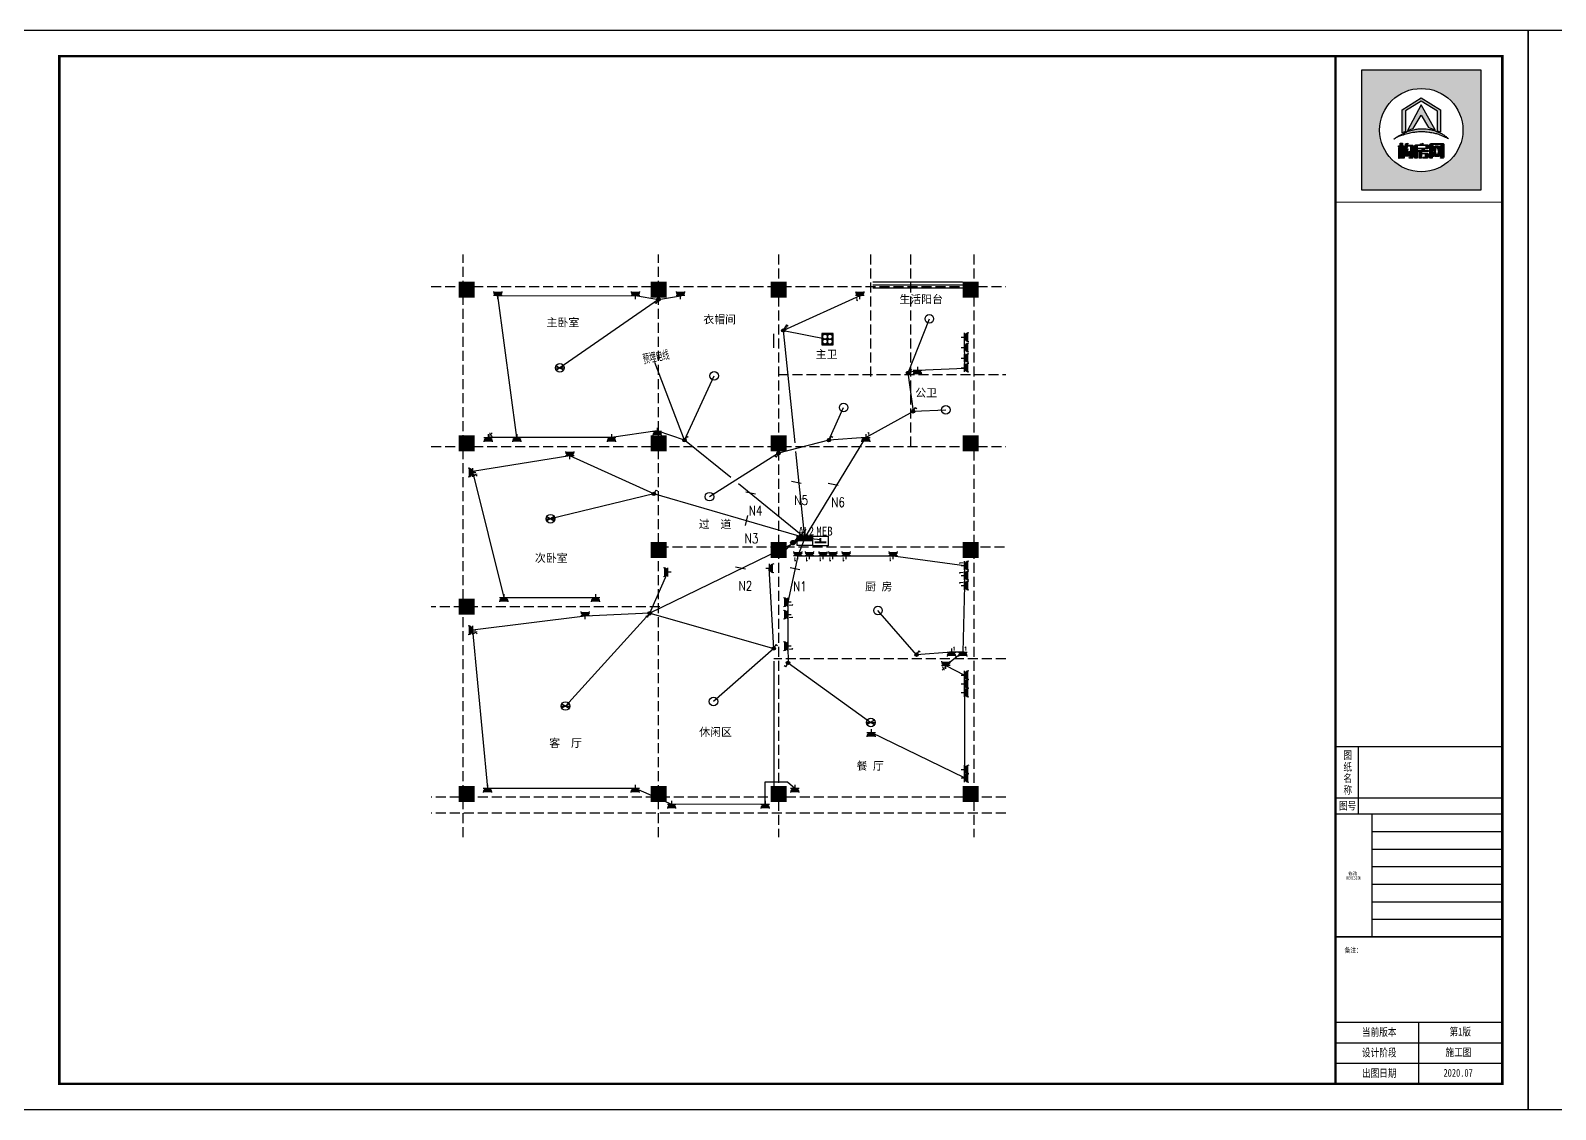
# Model space of a CAD drawing. Header units: millimetres. Extents: x -807114 to 42513, y -468455 to -61603.
# Drawn here: x -221995 to -183873, y -228981 to -202027 of the extents above; entities that cross this region are included whole.
import ezdxf
from ezdxf.enums import TextEntityAlignment as Align

# ---------------------------------------------------------------- set-up
doc = ezdxf.new("R2010")
doc.units = ezdxf.units.MM
doc.header["$LTSCALE"] = 1000
doc.linetypes.add('DASH', pattern=[0.35, 0.25, -0.1])
for name, color, linetype in [('8', 8, 'Continuous'), ('EQUIP-动力', 3, 'Continuous'), ('EQUIP-照明', 3, 'Continuous'), ('EQUIP-箱柜', 3, 'Continuous'), ('FF-FIXT', 31, 'Continuous'), ('KL截面', 30, 'Continuous'), ('LWIRE', 4, 'Continuous'), ('PUB_TEXT', 3, 'Continuous'), ('PUB_TITLE', 4, 'Continuous'), ('TEL_TEXT', 7, 'Continuous'), ('WIRE-照明', 230, 'Continuous'), ('建-轴', 1, 'Continuous')]:
    doc.layers.add(name, color=color, linetype=linetype)
doc.styles.add('_TCH_LABEL', font='COMPLEX', dxfattribs={"bigfont": 'GBCBIG'})
doc.styles.add('_TEL_DIM', font='SIMPLEX', dxfattribs={"width": 0.8, "height": 3.5, "bigfont": 'HZTXT'})
doc.styles.add('COMPLEX', font='COMPLEX')
doc.styles.add('D', font='simhei.ttf', dxfattribs={"width": 0.75, "height": 7})
doc.styles.add('ZDBOX', font='simsun.ttc', dxfattribs={"width": 0.7})
doc.styles.add('图框', font='simsun.ttc', dxfattribs={"width": 0.8})
doc.styles.add('宋体', font='simsun.ttc', dxfattribs={"width": 0.8})

# ---------------------------------------------------------------- blocks, each defined once
blk = doc.blocks.new('sadasfafa')
h = blk.add_hatch(color=252)
h.dxf.hatch_style = 1
h.paths.add_polyline_path([(1853311, -2488040), (1853311, -2490368), (1855639, -2490368), (1855639, -2488040)])
h.paths.add_polyline_path([(1855286, -2489204, 1), (1853664, -2489204, 1)], flags=16)
edge = h.paths.add_edge_path(flags=0)
edge.add_spline(control_points=[(1853945, -2489376), (1853935, -2489385), (1854022, -2489327), (1854064, -2489324), (1854178, -2489280), (1854273, -2489257), (1854375, -2489242), (1854470, -2489236), (1854555, -2489239), (1854630, -2489250), (1854700, -2489259), (1854781, -2489280), (1854854, -2489303), (1854917, -2489335), (1854967, -2489354), (1854993, -2489368), (1855014, -2489382), (1854982, -2489354), (1854965, -2489332), (1854910, -2489297), (1854854, -2489260), (1854784, -2489234), (1854713, -2489206), (1854640, -2489189), (1854569, -2489179), (1854497, -2489176), (1854414, -2489178), (1854321, -2489198), (1854229, -2489222), (1854147, -2489257), (1854080, -2489292), (1854021, -2489325), (1853977, -2489352), (1853953, -2489369), (1853945, -2489376)], knot_values=[0, 0, 0, 0, 114.670179, 423.637006, 763.89867, 1083.683754, 1343.405239, 1688.07646, 1952.326814, 2113.699055, 2375.693807, 2595.188681, 2872.839541, 3068.155951, 3238.592156, 3348.056762, 3361.095167, 3431.805845, 3527.265261, 3733.200323, 3952.805082, 4160.23278, 4398.128766, 4650.488133, 4837.16968, 5050.428326, 5308.684497, 5588.159898, 5913.430939, 6163.12325, 6398.139207, 6601.625078, 6772.549769, 6871.149972, 6871.149972, 6871.149972, 6871.149972], degree=3, periodic=1)
h.paths.add_polyline_path([(1854530, -2489580), (1854534, -2489580), (1854534, -2489603), (1854618, -2489603), (1854618, -2489621), (1854481, -2489621), (1854481, -2489650), (1854589, -2489650), (1854599, -2489656), (1854606, -2489666), (1854606, -2489733), (1854600, -2489742), (1854590, -2489750), (1854506, -2489750), (1854514, -2489740), (1854518, -2489731), (1854552, -2489731), (1854558, -2489728), (1854560, -2489721), (1854560, -2489675), (1854558, -2489670), (1854553, -2489667), (1854481, -2489667), (1854481, -2489750), (1854436, -2489750), (1854436, -2489626), (1854433, -2489621), (1854406, -2489621), (1854406, -2489603), (1854488, -2489603), (1854488, -2489590)], flags=0)
h.paths.add_polyline_path([(1854486, -2489468), (1854506, -2489461), (1854506, -2489485), (1854510, -2489489), (1854601, -2489489), (1854609, -2489494), (1854615, -2489502), (1854615, -2489556), (1854607, -2489564), (1854599, -2489569), (1854401, -2489569), (1854394, -2489573), (1854394, -2489750), (1854349, -2489750), (1854349, -2489504), (1854355, -2489495), (1854367, -2489489), (1854462, -2489489), (1854462, -2489474)], flags=0)
h.paths.add_polyline_path([(1854394, -2489554), (1854394, -2489512), (1854404, -2489506), (1854562, -2489506), (1854570, -2489513), (1854570, -2489554)], flags=0)
h.paths.add_polyline_path([(1854214, -2489569), (1854203, -2489632), (1854193, -2489683), (1854194, -2489689), (1854218, -2489689), (1854220, -2489683), (1854214, -2489633), (1854254, -2489614), (1854263, -2489686), (1854263, -2489700), (1854255, -2489709), (1854159, -2489709), (1854150, -2489702), (1854148, -2489692), (1854173, -2489569)], flags=0)
h.paths.add_polyline_path([(1854187, -2489466), (1854213, -2489458), (1854207, -2489496), (1854296, -2489496), (1854305, -2489498), (1854312, -2489505), (1854314, -2489513), (1854314, -2489733), (1854310, -2489741), (1854301, -2489750), (1854231, -2489750), (1854238, -2489741), (1854243, -2489730), (1854261, -2489730), (1854268, -2489727), (1854270, -2489720), (1854270, -2489531), (1854270, -2489526), (1854267, -2489521), (1854260, -2489516), (1854202, -2489516), (1854201, -2489534), (1854196, -2489558), (1854150, -2489558), (1854159, -2489535), (1854165, -2489504), (1854167, -2489471)], flags=0)
h.paths.add_polyline_path([(1854140, -2489544), (1854140, -2489750), (1854114, -2489750), (1854114, -2489544)], flags=0)
h.paths.add_polyline_path([(1854056, -2489544), (1854053, -2489750), (1854031, -2489750), (1854031, -2489544)], flags=0)
h.paths.add_polyline_path([(1854107, -2489459), (1854107, -2489508), (1854139, -2489508), (1854139, -2489527), (1854107, -2489527), (1854107, -2489750), (1854062, -2489750), (1854062, -2489527), (1854029, -2489527), (1854029, -2489508), (1854062, -2489508), (1854062, -2489459)], flags=0)
h.paths.add_polyline_path([(1854209, -2489211), (1854471, -2488714), (1854743, -2489200), (1854618, -2489155), (1854470, -2488913), (1854318, -2489172)], flags=0)
h.paths.add_polyline_path([(1854102, -2488808), (1854470, -2488575), (1854848, -2488810), (1854848, -2489247), (1854790, -2489223), (1854790, -2488832), (1854471, -2488643), (1854168, -2488829), (1854168, -2489231), (1854102, -2489257)], flags=0)
h.paths.add_polyline_path([(1854685, -2489750), (1854641, -2489750), (1854641, -2489488), (1854641, -2489484), (1854646, -2489475), (1854656, -2489467), (1854898, -2489467), (1854907, -2489471), (1854916, -2489478), (1854916, -2489731), (1854908, -2489743), (1854902, -2489750), (1854847, -2489750), (1854858, -2489732), (1854866, -2489731), (1854869, -2489724), (1854869, -2489718), (1854867, -2489718), (1854836, -2489718), (1854826, -2489684), (1854814, -2489718), (1854746, -2489718), (1854736, -2489684), (1854722, -2489718), (1854689, -2489718), (1854689, -2489709), (1854691, -2489709), (1854720, -2489621), (1854685, -2489512)], flags=0)
h.paths.add_polyline_path([(1854779, -2489518), (1854809, -2489621), (1854781, -2489709), (1854777, -2489709), (1854750, -2489621), (1854775, -2489518)], flags=0)
h = blk.add_hatch(color=7)
h.dxf.hatch_style = 1
h.paths.add_polyline_path([(1854102, -2489257), (1854168, -2489231), (1854168, -2488829), (1854471, -2488643), (1854790, -2488832), (1854790, -2489223), (1854848, -2489247), (1854848, -2488810), (1854470, -2488575), (1854102, -2488808)])
h = blk.add_hatch(color=7)
h.dxf.hatch_style = 1
h.paths.add_polyline_path([(1854318, -2489172), (1854470, -2488913), (1854618, -2489155), (1854743, -2489200), (1854471, -2488714), (1854209, -2489211)])
h = blk.add_hatch(color=7)
h.dxf.hatch_style = 1
edge = h.paths.add_edge_path()
edge.add_spline(control_points=[(1853945, -2489376), (1853953, -2489369), (1853977, -2489352), (1854021, -2489325), (1854080, -2489292), (1854147, -2489257), (1854229, -2489222), (1854321, -2489198), (1854414, -2489178), (1854497, -2489176), (1854569, -2489179), (1854640, -2489189), (1854713, -2489206), (1854784, -2489234), (1854854, -2489260), (1854910, -2489297), (1854965, -2489332), (1854982, -2489354), (1855014, -2489382), (1854993, -2489368), (1854967, -2489354), (1854917, -2489335), (1854854, -2489303), (1854781, -2489280), (1854700, -2489259), (1854630, -2489250), (1854555, -2489239), (1854470, -2489236), (1854375, -2489242), (1854273, -2489257), (1854178, -2489280), (1854064, -2489324), (1854022, -2489327), (1853935, -2489385), (1853945, -2489376)], knot_values=[0, 0, 0, 0, 98.600203, 269.524894, 473.010766, 708.026723, 957.719033, 1282.990074, 1562.465475, 1820.721647, 2033.980292, 2220.661839, 2473.021206, 2710.917192, 2918.34489, 3137.949649, 3343.884711, 3439.344127, 3510.054805, 3523.09321, 3632.557816, 3802.994021, 3998.310431, 4275.961291, 4495.456165, 4757.450917, 4918.823158, 5183.073513, 5527.744733, 5787.466218, 6107.251302, 6447.512966, 6756.479793, 6871.149972, 6871.149972, 6871.149972, 6871.149972], degree=3, periodic=1)
h = blk.add_hatch(color=7)
h.dxf.hatch_style = 1
h.paths.add_polyline_path([(1854062, -2489459), (1854062, -2489508), (1854029, -2489508), (1854029, -2489527), (1854062, -2489527), (1854062, -2489750), (1854107, -2489750), (1854107, -2489527), (1854139, -2489527), (1854139, -2489508), (1854107, -2489508), (1854107, -2489459)])
h = blk.add_hatch(color=7)
h.dxf.hatch_style = 1
h.paths.add_polyline_path([(1854031, -2489544), (1854031, -2489750), (1854053, -2489750), (1854056, -2489544)])
h = blk.add_hatch(color=7)
h.dxf.hatch_style = 1
h.paths.add_polyline_path([(1854114, -2489544), (1854114, -2489750), (1854140, -2489750), (1854140, -2489544)])
h = blk.add_hatch(color=7)
h.dxf.hatch_style = 1
h.paths.add_polyline_path([(1854167, -2489471), (1854165, -2489504), (1854159, -2489535), (1854150, -2489558), (1854196, -2489558), (1854201, -2489534), (1854202, -2489516), (1854260, -2489516), (1854267, -2489521), (1854270, -2489526), (1854270, -2489531), (1854270, -2489720), (1854268, -2489727), (1854261, -2489730), (1854243, -2489730), (1854238, -2489741), (1854231, -2489750), (1854301, -2489750), (1854310, -2489741), (1854314, -2489733), (1854314, -2489513), (1854312, -2489505), (1854305, -2489498), (1854296, -2489496), (1854207, -2489496), (1854213, -2489458), (1854187, -2489466)])
h = blk.add_hatch(color=7)
h.dxf.hatch_style = 1
h.paths.add_polyline_path([(1854462, -2489474), (1854462, -2489489), (1854367, -2489489), (1854355, -2489495), (1854349, -2489504), (1854349, -2489750), (1854394, -2489750), (1854394, -2489573), (1854401, -2489569), (1854599, -2489569), (1854607, -2489564), (1854615, -2489556), (1854615, -2489502), (1854609, -2489494), (1854601, -2489489), (1854510, -2489489), (1854506, -2489485), (1854506, -2489461), (1854486, -2489468)])
h.paths.add_polyline_path([(1854394, -2489554), (1854394, -2489512), (1854404, -2489506), (1854562, -2489506), (1854570, -2489513), (1854570, -2489554)], flags=16)
h = blk.add_hatch(color=7)
h.dxf.hatch_style = 1
h.paths.add_polyline_path([(1854685, -2489512), (1854685, -2489493), (1854693, -2489483), (1854862, -2489483), (1854869, -2489491), (1854869, -2489724), (1854866, -2489731), (1854858, -2489732), (1854847, -2489750), (1854902, -2489750), (1854908, -2489743), (1854916, -2489731), (1854916, -2489478), (1854907, -2489471), (1854898, -2489467), (1854656, -2489467), (1854646, -2489475), (1854641, -2489484), (1854641, -2489488), (1854641, -2489750), (1854685, -2489750)])
h = blk.add_hatch(color=7)
h.dxf.hatch_style = 1
h.paths.add_polyline_path([(1854866, -2489709), (1854840, -2489621), (1854866, -2489512), (1854836, -2489512), (1854824, -2489558), (1854808, -2489512), (1854745, -2489512), (1854734, -2489557), (1854719, -2489512), (1854689, -2489512), (1854720, -2489621), (1854691, -2489709), (1854689, -2489709), (1854689, -2489710), (1854689, -2489718), (1854722, -2489718), (1854736, -2489684), (1854746, -2489718), (1854814, -2489718), (1854826, -2489684), (1854836, -2489718), (1854867, -2489718), (1854867, -2489709)])
h.paths.add_polyline_path([(1854779, -2489518), (1854809, -2489621), (1854781, -2489709), (1854777, -2489709), (1854750, -2489621), (1854775, -2489518)], flags=16)
h = blk.add_hatch(color=7)
h.dxf.hatch_style = 1
h.paths.add_polyline_path([(1854173, -2489569), (1854148, -2489692), (1854150, -2489702), (1854159, -2489709), (1854255, -2489709), (1854263, -2489700), (1854263, -2489686), (1854254, -2489614), (1854214, -2489633), (1854220, -2489683), (1854218, -2489689), (1854194, -2489689), (1854193, -2489683), (1854203, -2489632), (1854214, -2489569)])
h = blk.add_hatch(color=7)
h.dxf.hatch_style = 1
h.paths.add_polyline_path([(1854488, -2489590), (1854488, -2489603), (1854406, -2489603), (1854406, -2489621), (1854433, -2489621), (1854436, -2489626), (1854436, -2489750), (1854481, -2489750), (1854481, -2489667), (1854553, -2489667), (1854558, -2489670), (1854560, -2489675), (1854560, -2489721), (1854558, -2489728), (1854552, -2489731), (1854518, -2489731), (1854514, -2489740), (1854506, -2489750), (1854590, -2489750), (1854600, -2489742), (1854606, -2489733), (1854606, -2489666), (1854599, -2489656), (1854589, -2489650), (1854481, -2489650), (1854481, -2489621), (1854618, -2489621), (1854618, -2489603), (1854534, -2489603), (1854534, -2489580), (1854530, -2489580)])
for points in [[(1855639, -2488040), (1853311, -2488040), (1853311, -2490368), (1855639, -2490368)], [(1854102, -2489257), (1854102, -2488808), (1854470, -2488575), (1854848, -2488810), (1854848, -2489247), (1854790, -2489223), (1854790, -2488832), (1854471, -2488643), (1854168, -2488829), (1854168, -2489231)], [(1854209, -2489211), (1854318, -2489172), (1854470, -2488913), (1854618, -2489155), (1854743, -2489200), (1854471, -2488714)], [(1854062, -2489459), (1854107, -2489459), (1854107, -2489508), (1854139, -2489508), (1854139, -2489527), (1854107, -2489527), (1854107, -2489750), (1854062, -2489750), (1854062, -2489527), (1854029, -2489527), (1854029, -2489508), (1854062, -2489508)], [(1854056, -2489544), (1854031, -2489544), (1854031, -2489750), (1854053, -2489750)], [(1854114, -2489544), (1854140, -2489544), (1854140, -2489750), (1854114, -2489750)], [(1854462, -2489474), (1854486, -2489468), (1854506, -2489461), (1854506, -2489485), (1854510, -2489489), (1854601, -2489489), (1854609, -2489494), (1854615, -2489502), (1854615, -2489556), (1854607, -2489564), (1854599, -2489569), (1854401, -2489569), (1854394, -2489573), (1854394, -2489750), (1854349, -2489750), (1854349, -2489504), (1854355, -2489495), (1854367, -2489489), (1854462, -2489489)], [(1854394, -2489554), (1854570, -2489554), (1854570, -2489513), (1854562, -2489506), (1854404, -2489506), (1854394, -2489512)], [(1854641, -2489750), (1854641, -2489488), (1854641, -2489484), (1854646, -2489475), (1854656, -2489467), (1854898, -2489467), (1854907, -2489471), (1854916, -2489478), (1854916, -2489731), (1854908, -2489743), (1854902, -2489750), (1854847, -2489750), (1854858, -2489732), (1854866, -2489731), (1854869, -2489724), (1854869, -2489491), (1854862, -2489483), (1854693, -2489483), (1854685, -2489493), (1854685, -2489750)], [(1854775, -2489518), (1854779, -2489518), (1854809, -2489621), (1854781, -2489709), (1854777, -2489709), (1854750, -2489621)], [(1854488, -2489590), (1854530, -2489580), (1854534, -2489580), (1854534, -2489603), (1854618, -2489603), (1854618, -2489621), (1854481, -2489621), (1854481, -2489650), (1854589, -2489650), (1854599, -2489656), (1854606, -2489666), (1854606, -2489733), (1854600, -2489742), (1854590, -2489750), (1854506, -2489750), (1854514, -2489740), (1854518, -2489731), (1854552, -2489731), (1854558, -2489728), (1854560, -2489721), (1854560, -2489675), (1854558, -2489670), (1854553, -2489667), (1854481, -2489667), (1854481, -2489750), (1854436, -2489750), (1854436, -2489626), (1854433, -2489621), (1854406, -2489621), (1854406, -2489603), (1854488, -2489603)]]:
    blk.add_lwpolyline(points, close=True)
for points in [[(1854167, -2489471), (1854187, -2489466), (1854213, -2489458), (1854207, -2489496), (1854296, -2489496), (1854305, -2489498), (1854312, -2489505), (1854314, -2489513), (1854314, -2489733), (1854310, -2489741), (1854301, -2489750), (1854231, -2489750), (1854238, -2489741), (1854243, -2489730), (1854261, -2489730), (1854268, -2489727), (1854270, -2489720), (1854270, -2489531), (1854270, -2489526), (1854267, -2489521), (1854260, -2489516), (1854202, -2489516), (1854201, -2489534), (1854196, -2489558), (1854150, -2489558), (1854150, -2489558), (1854159, -2489535), (1854165, -2489504), (1854167, -2489471)], [(1854866, -2489709), (1854866, -2489709), (1854867, -2489709), (1854867, -2489718), (1854836, -2489718), (1854826, -2489684), (1854814, -2489718), (1854746, -2489718), (1854736, -2489684), (1854722, -2489718), (1854689, -2489718), (1854689, -2489710), (1854689, -2489709), (1854691, -2489709), (1854720, -2489621), (1854689, -2489512)], [(1854173, -2489569), (1854214, -2489569), (1854203, -2489632), (1854193, -2489683), (1854194, -2489689), (1854218, -2489689), (1854220, -2489683), (1854214, -2489633), (1854254, -2489614), (1854263, -2489686), (1854263, -2489700), (1854255, -2489709), (1854159, -2489709), (1854150, -2489702), (1854148, -2489692), (1854173, -2489569)]]:
    blk.add_lwpolyline(points)
at = {"color": 7}
blk.add_lwpolyline([(1854689, -2489512), (1854719, -2489512), (1854734, -2489557), (1854745, -2489512), (1854808, -2489512), (1854824, -2489558), (1854836, -2489512), (1854866, -2489512), (1854840, -2489621), (1854866, -2489709)], dxfattribs=at)
blk.add_circle((1854475, -2489204), 811)
at = {"start_tangent": (-0.74079, -0.671736), "end_tangent": (-0.74079, -0.671736)}
blk.add_spline([(1853945, -2489376), (1853977, -2489357), (1854071, -2489318), (1854178, -2489282), (1854280, -2489257), (1854365, -2489245), (1854479, -2489238), (1854566, -2489241), (1854619, -2489248), (1854704, -2489261), (1854775, -2489279), (1854861, -2489308), (1854920, -2489335), (1854972, -2489357), (1855003, -2489375), (1855007, -2489377), (1854990, -2489361), (1854968, -2489339), (1854913, -2489299), (1854851, -2489261), (1854787, -2489235), (1854714, -2489208), (1854633, -2489189), (1854572, -2489180), (1854501, -2489177), (1854416, -2489181), (1854326, -2489198), (1854222, -2489227), (1854146, -2489259), (1854077, -2489294), (1854019, -2489327), (1853971, -2489357), (1853945, -2489376)], degree=3, dxfattribs=at)
blk = doc.blocks.new('SSSS')
at = {"layer": 'EQUIP-照明'}
for p, q in [((-14919, 165525), (-14559, 165525)), ((-14583, 165615), (-14895, 165435)), ((-14895, 165615), (-14583, 165435))]:
    blk.add_line(p, q, dxfattribs=at)
blk.add_circle((-14739, 165525), 180, dxfattribs=at)
blk = doc.blocks.new('LLLL')
at = {"layer": 'EQUIP-照明'}
h = blk.add_hatch(color=256, dxfattribs=at)
edge = h.paths.add_edge_path()
edge.add_arc((-15117, 164271), 72, 0, 360)
for q in [(-15090, 164321), (-14961, 164396)]:
    blk.add_line((-15025, 164433), q, dxfattribs=at)
blk.add_circle((-15117, 164271), 72, dxfattribs=at)
blk = doc.blocks.new('rrrr')
at = {"layer": 'EQUIP-照明'}
h = blk.add_hatch(color=256, dxfattribs=at)
edge = h.paths.add_edge_path()
edge.add_arc((-128876, 125039), 72, 0, 360)
for p, q in [((-128745, 125273), (-128869, 125059)), ((-128817, 125149), (-128752, 125111)), ((-128781, 125211), (-128716, 125174)), ((-128745, 125273), (-128680, 125236))]:
    blk.add_line(p, q, dxfattribs=at)
blk.add_circle((-128876, 125039), 72, dxfattribs=at)
blk = doc.blocks.new('PPPP')
at = {"layer": 'EQUIP-动力'}
h = blk.add_hatch(color=256, dxfattribs=at)
edge = h.paths.add_edge_path()
edge.add_line((-12365, 164817), (-12018, 164817))
edge.add_arc((-12191, 164769), 180, 15.43317, 164.56683)
for p, q in [((-12190, 165093), (-12190, 164817)), ((-12370, 164949), (-12010, 164949)), ((-12365, 164817), (-12018, 164817)), ((-12364, 164817), (-12017, 164817))]:
    blk.add_line(p, q, dxfattribs=at)
for centre, start, end in [((-12190, 164769), 0, 180), ((-12191, 164769), 15.43317, 164.56683)]:
    blk.add_arc(centre, 180, start, end, dxfattribs=at)
blk = doc.blocks.new('CCCC')
at = {"layer": 'EQUIP-箱柜'}
blk.add_lwpolyline([(-15699, 163394), (-15219, 163394), (-15219, 163094), (-15699, 163094)], close=True, dxfattribs=at)
at = {"layer": 'EQUIP-箱柜', "const_width": 60}
for points in [[(-15279, 163292), (-15639, 163292)], [(-15459, 163292), (-15459, 163154)]]:
    blk.add_lwpolyline(points, dxfattribs=at)
blk = doc.blocks.new('BBBB')
at = {"layer": 'EQUIP-箱柜'}
blk.add_hatch(color=256, dxfattribs=at).paths.add_polyline_path([(-13534, 163244), (-14014, 163244), (-14014, 163094), (-13534, 163094)])
blk.add_line((-14014, 163244), (-13534, 163244), dxfattribs=at)
blk.add_lwpolyline([(-13534, 163394), (-13534, 163094), (-14014, 163094), (-14014, 163394)], close=True, dxfattribs=at)

msp = doc.modelspace()

# ---------------------------------------------------------------- hatches: boundary and pattern name
h = msp.add_hatch(color=251)
h.dxf.hatch_style = 1
h.paths.add_polyline_path([(-211295.1, -208702.4), (-210895.1, -208702.4), (-210895.1, -208302.4), (-211295.1, -208302.4)])
h = msp.add_hatch(color=251)
h.dxf.hatch_style = 1
h.paths.add_polyline_path([(-206495.1, -208702.4), (-206095.1, -208702.4), (-206095.1, -208302.4), (-206495.1, -208302.4)])
h = msp.add_hatch(color=251)
h.dxf.hatch_style = 1
h.paths.add_polyline_path([(-203495.1, -208702.4), (-203095.1, -208702.4), (-203095.1, -208302.4), (-203495.1, -208302.4)])
h = msp.add_hatch(color=251)
h.dxf.hatch_style = 1
h.paths.add_polyline_path([(-198695.1, -208702.4), (-198295.1, -208702.4), (-198295.1, -208302.4), (-198695.1, -208302.4)])
h = msp.add_hatch(color=251)
h.dxf.hatch_style = 1
h.paths.add_polyline_path([(-211295.1, -212142.4), (-210895.1, -212142.4), (-210895.1, -212542.4), (-211295.1, -212542.4)])
h = msp.add_hatch(color=251)
h.dxf.hatch_style = 1
h.paths.add_polyline_path([(-206495.1, -212142.4), (-206495.1, -212542.4), (-206095.1, -212542.4), (-206095.1, -212142.4)])
h = msp.add_hatch(color=251)
h.dxf.hatch_style = 1
h.paths.add_polyline_path([(-203495.1, -212142.4), (-203495.1, -212542.4), (-203095.1, -212542.4), (-203095.1, -212142.4)])
h = msp.add_hatch(color=251)
h.dxf.hatch_style = 1
h.paths.add_polyline_path([(-198695.1, -212142.4), (-198295.1, -212142.4), (-198295.1, -212542.4), (-198695.1, -212542.4)])
h = msp.add_hatch(color=251)
h.dxf.hatch_style = 1
h.paths.add_polyline_path([(-206495.1, -214802.4), (-206495.1, -215202.4), (-206095.1, -215202.4), (-206095.1, -214802.4)])
h = msp.add_hatch(color=251)
h.dxf.hatch_style = 1
h.paths.add_polyline_path([(-203495.1, -214802.4), (-203495.1, -215202.4), (-203095.1, -215202.4), (-203095.1, -214802.4)])
h = msp.add_hatch(color=251)
h.dxf.hatch_style = 1
h.paths.add_polyline_path([(-198695.1, -214802.4), (-198295.1, -214802.4), (-198295.1, -215202.4), (-198695.1, -215202.4)])
h = msp.add_hatch(color=251)
h.dxf.hatch_style = 1
h.paths.add_polyline_path([(-211295.1, -216222.4), (-210895.1, -216222.4), (-210895.1, -216622.4), (-211295.1, -216622.4)])
h = msp.add_hatch(color=251)
h.dxf.hatch_style = 1
h.paths.add_polyline_path([(-211295.1, -220902.4), (-211295.1, -221302.4), (-210895.1, -221302.4), (-210895.1, -220902.4)])
h = msp.add_hatch(color=251)
h.dxf.hatch_style = 1
h.paths.add_polyline_path([(-206495.1, -220902.4), (-206495.1, -221302.4), (-206095.1, -221302.4), (-206095.1, -220902.4)])
h = msp.add_hatch(color=251)
h.dxf.hatch_style = 1
h.paths.add_polyline_path([(-203495.1, -220902.4), (-203495.1, -221302.4), (-203095.1, -221302.4), (-203095.1, -220902.4)])
h = msp.add_hatch(color=251)
h.dxf.hatch_style = 1
h.paths.add_polyline_path([(-198695.1, -220902.4), (-198695.1, -221302.4), (-198295.1, -221302.4), (-198295.1, -220902.4)])
at = {"layer": 'LWIRE'}
for points in [[(-203173.4, -215060.4), (-203052.5, -214965.1), (-203080.3, -214942.3)], [(-202895.4, -214781.7), (-202774.4, -214686.4), (-202802.3, -214663.7)]]:
    msp.add_hatch(color=256, dxfattribs=at).paths.add_polyline_path(points)
h = msp.add_hatch(color=256, dxfattribs=at)
edge = h.paths.add_edge_path()
edge.add_arc((-202935.1, -214820.4), 57.6, 180, 540)

# ---------------------------------------------------------------- linework, layer by layer
at = {"color": 251}
msp.add_line((-203415.1, -217782.4), (-203415.1, -220902.4), dxfattribs=at)
for p, q in [((-188796, -221600.8), (-188796, -219916.1)), ((-189373.6, -221199.7), (-185202.1, -221199.7))]:
    msp.add_line(p, q)
at = {"const_width": 32.1}
for points in [[(-189373.6, -206314.3), (-185202.1, -206314.3)], [(-189373.6, -219916.1), (-185202.1, -219916.1)], [(-189373.6, -221600.8), (-185202.1, -221600.8)], [(-189373.6, -224667.2), (-185202.1, -224667.2)]]:
    msp.add_lwpolyline(points, dxfattribs=at)
at = {"color": 3}
msp.add_lwpolyline([(-203415.1, -209952.4), (-203415.1, -209602.4)], dxfattribs=at)
at = {"layer": '8', "color": 161}
for p, q in [((-202072, -209609.9), (-202072, -209861.9)), ((-201946, -209735.9), (-202198, -209735.9))]:
    msp.add_line(p, q, dxfattribs=at)
msp.add_lwpolyline([(-202198, -209609.9), (-202198, -209861.9), (-201946, -209861.9), (-201946, -209609.9)], close=True, dxfattribs=at)
at = {"layer": 'EQUIP-照明'}
for p, q in [((-202972, -213285.3, 165995.4), (-202727.9, -213337.3, 165995.4)), ((-202052.6, -213336.6, 165995.4), (-201808.5, -213388.6, 165995.4)), ((-204112.2, -213547.9, 165995.4), (-203868, -213599.9, 165995.4)), ((-204118.1, -214389.8, 165995.4), (-204066.1, -214145.7, 165995.4)), ((-204368.9, -215425.2, 165995.4), (-204124.8, -215477.2, 165995.4)), ((-203003.9, -215438.9, 165995.4), (-202759.8, -215490.9, 165995.4))]:
    msp.add_line(p, q, dxfattribs=at)
msp.add_lwpolyline([(-202212, -209595.9), (-202212, -209875.9), (-201932, -209875.9), (-201932, -209595.9)], close=True, dxfattribs=at)
for centre, radius in [((-199525.7, -209226.7), 107.7), ((-202133.2, -209674.7), 61.3), ((-202010.7, -209674.7), 61.3), ((-202133.2, -209797.2), 61.3), ((-202010.7, -209797.2), 61.3), ((-204902.1, -210655.2), 107.7), ((-201667.7, -211443.4), 107.7), ((-199111.6, -211502.7), 107.7), ((-205021.4, -213672), 107.7), ((-200809.3, -216514.3), 107.7), ((-204922, -218791.3), 107.7)]:
    msp.add_circle(centre, radius, dxfattribs=at)
at = {"layer": 'FF-FIXT', "ltscale": 3}
for p, q in [((-200935.1, -208302.4), (-198695.1, -208302.4)), ((-200935.1, -208377.4), (-198695.1, -208377.4)), ((-200935.1, -208452.4), (-198695.1, -208452.4))]:
    msp.add_line(p, q, dxfattribs=at)
at = {"layer": 'LWIRE'}
msp.add_line((-203174.5, -215060.4), (-202606.4, -214492.3), dxfattribs=at)
msp.add_lwpolyline([(-202802.2, -214663.6), (-202895.3, -214781.7), (-202774.4, -214686.4)], close=True, dxfattribs=at)
msp.add_circle((-202935.1, -214820.4), 57.6, dxfattribs=at)
at = {"layer": 'PUB_TITLE'}
for p, q in [((-189373.6, -226799.2), (-185202.1, -226799.2)), ((-187287.9, -228339.4), (-187287.9, -226799.2)), ((-189373.6, -227312.6), (-185202.1, -227312.6)), ((-189373.6, -227826), (-185202.1, -227826))]:
    msp.add_line(p, q, dxfattribs=at)
for points in [[(-222681.7, -228981.2), (-184560.3, -228981.2), (-184560.3, -202026.7), (-222681.7, -202026.7)], [(-184560.3, -228981.2), (-146438.9, -228981.2), (-146438.9, -202026.7), (-184560.3, -202026.7)], [(-221275.3, -228339.4), (-185202.1, -228339.4), (-185202.1, -202668.4), (-221275.3, -202668.4)]]:
    msp.add_lwpolyline(points, close=True, dxfattribs=at)
at = {"layer": 'PUB_TITLE', "const_width": 64.2}
msp.add_lwpolyline([(-221275.3, -228339.4), (-185202.1, -228339.4), (-185202.1, -202668.4), (-221275.3, -202668.4)], close=True, dxfattribs=at)
msp.add_lwpolyline([(-189373.6, -228339.4), (-189373.6, -202668.4)], dxfattribs=at)
at = {"layer": 'PUB_TITLE'}
msp.add_lwpolyline([(-189373.6, -224667.2), (-185202.1, -224667.2)], dxfattribs=at)
for points in [[(-188466, -221600.8), (-188466, -221600.8), (-188466, -224647.9), (-188466, -224647.9)], [(-188466, -222038.8), (-188466, -222038.8), (-186034.9, -222038.8), (-185202.1, -222038.8)], [(-188466, -222476.9), (-188466, -222476.9), (-186034.9, -222476.9), (-185202.1, -222476.9)], [(-188466, -222914.9), (-188466, -222914.9), (-186034.9, -222914.9), (-185202.1, -222914.9)], [(-188466, -223353), (-188466, -223353), (-186034.9, -223353), (-185202.1, -223353)], [(-188466, -223791.1), (-188466, -223791.1), (-186034.9, -223791.1), (-185202.1, -223791.1)], [(-188466, -224229.1), (-188466, -224229.1), (-186034.9, -224229.1), (-185202.1, -224229.1)]]:
    msp.add_open_spline(points, degree=3, dxfattribs=at)
at = {"layer": 'WIRE-照明'}
for p, q in [((-210312, -208653.6), (-206874.5, -208650.1)), ((-209835.8, -212191.1), (-210311.5, -208650.1)), ((-206295.1, -208745.5), (-208759.5, -210454.8)), ((-206873.4, -208650.1), (-206295.1, -208745.5)), ((-206295.1, -208745.5), (-205744.6, -208653.6)), ((-201262.9, -208653.6), (-203175.1, -209519.3)), ((-200058.9, -210579.3), (-199525.7, -209226.7)), ((-203175.1, -209519.3), (-202072, -209735.9)), ((-202882.8, -212325.9), (-203175.1, -209519.3)), ((-198642.5, -210459.2), (-198646.4, -209683.9)), ((-205645.1, -212259.3), (-206387.4, -210318.3)), ((-205645.1, -212259.3), (-204902.1, -210655.2)), ((-199823.5, -210514.7), (-200058.9, -210579.3)), ((-199918.1, -211537.4), (-200058.9, -210579.3)), ((-199824.6, -210514.7), (-198642.5, -210459.2)), ((-202035.1, -212259.3), (-201667.7, -211443.4)), ((-201115.3, -212194.7), (-199918.1, -211537.4)), ((-199918.1, -211537.4), (-199111.6, -211502.7)), ((-209835.3, -212194.7), (-210552.4, -212195.1)), ((-207473, -212191.1), (-209835.8, -212191.1)), ((-206327.7, -212031.1), (-207473, -212191.1)), ((-205645.1, -212259.3), (-206327.7, -212031.1)), ((-204490.1, -213195.5), (-205645.1, -212259.3)), ((-202035.1, -212259.3), (-203295.1, -212585.5)), ((-202635.7, -214698.6), (-201115.3, -212194.7)), ((-201114.3, -212194.7), (-202035.1, -212259.3)), ((-208510, -212650.1), (-210948.8, -213047.2)), ((-206415.1, -213602.7), (-208510, -212650.1)), ((-203295.1, -212585.5), (-205021.4, -213672)), ((-202635.7, -214698.6), (-202860.3, -212542.4)), ((-210948.8, -213047.2), (-210160.4, -216191.1)), ((-202635.7, -214698.6), (-204292.8, -213355.4)), ((-206415.1, -213602.7), (-208995.6, -214222.4)), ((-202635.7, -214698.6), (-206415.1, -213602.7)), ((-202635.7, -214698.6), (-206515.6, -216585.5)), ((-202935.1, -214820.4), (-202635.7, -214698.6)), ((-202635.7, -214698.6), (-202812.4, -215153.6)), ((-202635.7, -214698.6), (-202247.1, -214738.8)), ((-202812.4, -215153.6), (-203063.9, -216308.1)), ((-202812.4, -215153.6), (-200433, -215153.6)), ((-200433, -215153.6), (-198646.4, -215394.6)), ((-206515.6, -216585.5), (-206063.9, -215555.4)), ((-203415.1, -217462.8), (-203526.4, -215461.7)), ((-198646.4, -215394.6), (-198642.8, -215894.7)), ((-198642.8, -215894.7), (-198685.9, -217554.7)), ((-210160.4, -216191.1), (-207870.5, -216189.6)), ((-203063.9, -216308.1), (-203063.1, -217406.5)), ((-199845.1, -217619.3), (-200809.3, -216514.3)), ((-208127.1, -216653.6), (-210943.9, -217004.7)), ((-208621.8, -218902), (-206515.6, -216585.5)), ((-206515.6, -216585.5), (-208127.1, -216653.6)), ((-206515.6, -216585.5), (-203415.1, -217462.8)), ((-210943.9, -217004.7), (-210567.4, -220951.1)), ((-203415.1, -217462.8), (-204922, -218791.3)), ((-203063.1, -217406.5), (-203058.1, -217825.5)), ((-198974.7, -217554.7), (-199845.1, -217619.3)), ((-198688.7, -217554.7), (-199112.9, -217893.6)), ((-198685.9, -217554.7), (-198974.7, -217554.7)), ((-203058.1, -217825.5), (-200986, -219313)), ((-199112.9, -217893.6), (-198642.8, -218134.6)), ((-198643.1, -218134), (-198646.4, -220694.6)), ((-198646.4, -220694.6), (-200983.2, -219564.5)), ((-210567.4, -220951.1), (-206881.3, -220954.7)), ((-206881.3, -220954.7), (-206881.3, -220954.7)), ((-206881.3, -220954.7), (-205967.4, -221351.1)), ((-203627.4, -221349.6), (-203627.4, -220793.4)), ((-203627.4, -220793.4), (-203071.1, -220793.4)), ((-203071.1, -220793.4), (-202887.4, -220951.1)), ((-205967.4, -221351.1), (-203627.4, -221349.6))]:
    msp.add_line(p, q, dxfattribs=at)
at = {"layer": '建-轴', "linetype": 'DASH'}
for p, q in [((-211175.1, -222182.4), (-211175.1, -207622.4)), ((-206295.1, -222182.4), (-206295.1, -207622.4)), ((-203295.1, -207622.4), (-203295.1, -222182.4)), ((-200995.1, -207622.4), (-200995.1, -210682.4)), ((-199995.1, -207622.4), (-199995.1, -212503.2)), ((-198415.1, -207622.4), (-198415.1, -222182.4)), ((-211975.1, -208422.4), (-197615.1, -208422.4)), ((-203295.1, -210622.4), (-197615.1, -210622.4)), ((-211975.1, -212422.4), (-197615.1, -212422.4)), ((-206295.1, -214922.4), (-197615.1, -214922.4)), ((-206258.6, -216422.4), (-211975.1, -216422.4)), ((-197615.1, -217722.4), (-203415.1, -217722.4)), ((-197615.1, -221182.4), (-211975.1, -221182.4)), ((-197615.1, -221582.4), (-211975.1, -221582.4))]:
    msp.add_line(p, q, dxfattribs=at)

# ---------------------------------------------------------------- block references
at = {"xscale": 1.28304, "yscale": 1.28304, "zscale": 1.28304}
msp.add_blockref('sadasfafa', (-2566593.7, 2989233.6), dxfattribs=at)
at = {"layer": 'EQUIP-照明'}
for name, p, xscale, yscale, zscale, rotation in [('PPPP', (-217606, -109952.2), 0.5983542337871784, 0.5983542337871784, 0.5983542337871784, 180), ('PPPP', (-214168, -109952.2), 0.5983542337871784, 0.5983542337871784, 0.5983542337871784, 180), ('LLLL', (-215340.6, -110453), 0.5983542337871784, 0.5983542337871784, 0.5983542337871784, 180), ('PPPP', (-213038.5, -109952.2), 0.5983542337871784, 0.5983542337871784, 0.5983542337871784, 180), ('PPPP', (-208556.9, -109952.2), 0.5983542337871784, 0.5983542337871784, 0.5983542337871784, 180.000000000023), ('PPPP', (-99944.9, -202389.9), 0.5983542337871784, 0.5983542337871784, 0.5983542337871784, 90), ('PPPP', (-99944.9, -202654.2), 0.5983542337871784, 0.5983542337871784, 0.5983542337871784, 90), ('PPPP', (-99944.9, -202913.9), 0.5983542337871784, 0.5983542337871784, 0.5983542337871784, 90), ('PPPP', (-99944.9, -203155.5), 0.5983542337871784, 0.5983542337871784, 0.5983542337871784, 90), ('PPPP', (-203258.4, -310892.6), 0.5983542337871784, 0.5983542337871784, 0.5983542337871784, 360), ('PPPP', (-215804.5, -113952.2), 0.5983542337871784, 0.5983542337871784, 0.5983542337871784, 180), ('LLLL', (-212340.6, -114293), 0.5983542337871784, 0.5983542337871784, 0.5983542337871784, 180), ('PPPP', (-309645.3, -220359.1), 0.5983542337871784, 0.5983542337871784, 0.5983542337871784, 270), ('BBBB', (-213654.8, -84179.3), 0.8000000000029104, 0.8000000000001819, 0.8, 180.0000000000001), ('CCCC', (-214614.7, -84181.1), 0.8000000000029104, 0.8000000000001819, 0.8, 180.0000000000001), ('PPPP', (-104824.9, -208167.7), 0.5983542337871784, 0.5983542337871784, 0.5983542337871784, 90), ('PPPP', (-210106.4, -116452.2), 0.5983542337871784, 0.5983542337871784, 0.5983542337871784, 180), ('PPPP', (-209812.7, -116452.1), 0.5983542337871784, 0.5983542337871784, 0.5983542337871784, 179.999733302805), ('PPPP', (-209475.5, -116452.2), 0.5983542337871783, 0.5983542337871783, 0.5983542337871784, 180.0001335535875), ('PPPP', (-209231.9, -116452.2), 0.5983542337871784, 0.5983542337871784, 0.5983542337871784, 180), ('PPPP', (-208897.4, -116452.2), 0.5983542337871784, 0.5983542337871784, 0.5983542337871784, 180), ('PPPP', (-207727, -116452.2), 0.5983542337871784, 0.5983542337871784, 0.5983542337871784, 180), ('PPPP', (-99944.9, -208100.6), 0.5983542337871784, 0.5983542337871784, 0.5983542337871784, 90), ('PPPP', (-304765.3, -222849.3), 0.5983542337871784, 0.5983542337871784, 0.5983542337871784, 270), ('PPPP', (-99944.9, -208347.5), 0.5983542337871784, 0.5983542337871784, 0.5983542337871784, 90), ('PPPP', (-99944.9, -208599.4), 0.5983542337871784, 0.5983542337871784, 0.5983542337871784, 90), ('PPPP', (-301765.3, -223602.1), 0.5983542337871784, 0.5983542337871784, 0.5983542337871784, 270), ('PPPP', (-301765.3, -223913.8), 0.5983542337871784, 0.5983542337871784, 0.5983542337871784, 270), ('PPPP', (-309645.3, -224298.7), 0.5983542337871784, 0.5983542337871784, 0.5983542337871784, 270), ('PPPP', (-215421.1, -117952.2), 0.5983542337871784, 0.5983542337871784, 0.5983542337871784, 180), ('LLLL', (-215561.1, -118293), 0.5983542337871784, 0.5983542337871784, 0.5983542337871784, 180), ('PPPP', (-301765.3, -224700.5), 0.5983542337871784, 0.5983542337871784, 0.5983542337871784, 270), ('LLLL', (-212103.6, -119533), 0.5983542337871784, 0.5983542337871784, 0.5983542337871784, 180), ('PPPP', (-206406.9, -119192.2), 0.5983542337871784, 0.5983542337871784, 0.5983542337871784, 180), ('PPPP', (-99944.9, -210840), 0.5983542337871784, 0.5983542337871784, 0.5983542337871784, 90), ('PPPP', (-99944.9, -211056), 0.5983542337871784, 0.5983542337871784, 0.5983542337871784, 90), ('PPPP', (-99944.9, -211272.1), 0.5983542337871784, 0.5983542337871784, 0.5983542337871784, 90), ('PPPP', (-99944.9, -213197.4), 0.5983542337871784, 0.5983542337871784, 0.5983542337871784, 90), ('PPPP', (-99944.9, -213400.6), 0.5983542337871784, 0.5983542337871784, 0.5983542337871784, 90)]:
    msp.add_blockref(name, p, dxfattribs=dict(at, xscale=xscale, yscale=yscale, zscale=zscale, rotation=rotation))
at = {"layer": 'EQUIP-照明', "color": 1, "xscale": 0.5983542337871784, "yscale": 0.5983542337871784, "zscale": 0.5983542337871784}
msp.add_blockref('rrrr', (-126061.6, -284336.7), dxfattribs=at)
at = {"layer": 'EQUIP-照明', "xscale": 0.5983542337871784, "yscale": 0.5983542337871784, "zscale": 0.5983542337871784}
for name, p in [('SSSS', (-199940.3, -309497.4)), ('PPPP', (-192530, -309212.6)), ('LLLL', (-191013.4, -308871.7)), ('LLLL', (-190889.6, -309833.4)), ('PPPP', (-199033.8, -310732.6)), ('PPPP', (-202541.8, -310892.6)), ('PPPP', (-200179.1, -310892.6)), ('LLLL', (-196599.6, -310551.7)), ('LLLL', (-192989.6, -310551.7)), ('PPPP', (-193820.8, -310892.6)), ('LLLL', (-197369.6, -311895.1)), ('SSSS', (-200176.4, -313264.9)), ('PPPP', (-202866.4, -314892.6)), ('PPPP', (-200576.5, -314892.6)), ('LLLL', (-194369.6, -315755.2)), ('LLLL', (-190799.6, -315911.7)), ('PPPP', (-191680.1, -316252.6)), ('PPPP', (-191394.7, -316252.6)), ('SSSS', (-199802.6, -317944.6)), ('SSSS', (-192166.8, -318355.5)), ('PPPP', (-193688.6, -318262.4)), ('PPPP', (-203273.4, -319652.6)), ('PPPP', (-199586.7, -319652.6)), ('PPPP', (-195593.4, -319652.6)), ('PPPP', (-198673.4, -320052.6)), ('PPPP', (-196333.4, -320052.6))]:
    msp.add_blockref(name, p, dxfattribs=at)

# ---------------------------------------------------------------- texts
at = {"style": 'ZDBOX', "width": 0.8}
for s, height, p in [('纸', 192.5, (-189067.5, -220421.3)), ('图', 192.5, (-189067.5, -220130.8)), ('名', 192.5, (-189067.5, -220701.9)), ('称', 192.5, (-189067.5, -220997)), ('图号', 192.53, (-189071.4, -221394.1)), ('备注：', 128.35, (-188930.3, -224997.8))]:
    msp.add_text(s, height=height, dxfattribs=at).set_placement(p, align=Align.MIDDLE)
for s, p in [('当前版本', (-188711, -227143.9)), ('第1版', (-186522.5, -227135.1)), ('设计阶段', (-188711, -227657.3)), ('施工图', (-186623.1, -227648.5)), ('出图日期', (-188711, -228170.8)), ('2020.07', (-186673.3, -228162))]:
    msp.add_text(s, height=192.53, dxfattribs=at).set_placement(p)
at = {"layer": 'EQUIP-照明', "style": 'COMPLEX', "width": 0.8}
for s, p in [('N5', (-202900.3, -213879.2, 165995.4)), ('N6', (-201980.9, -213930.6, 165995.4)), ('N4', (-204040.5, -214141.9, 165995.4)), ('N3', (-204142.5, -214835.7, 165995.4)), ('N2', (-204297.2, -216019.2, 165995.4)), ('N1', (-202932.3, -216032.9, 165995.4))]:
    msp.add_text(s, height=240, dxfattribs=at).set_placement(p)
at = {"layer": 'EQUIP-照明', "style": '_TCH_LABEL', "flags": 8}
for tag, rotation, p in [('1', 180, (-201332.1, -208734.9)), ('K', 270, (-210875, -213131.2)), ('1', 180, (-202881.6, -215234.9)), ('1', 179.99973, (-202588.4, -215234.9)), ('1', 180.00013, (-202250.5, -215234.9)), ('1', 180, (-202007.1, -215234.9)), ('1', 180, (-201672.6, -215234.9)), ('1', 180, (-200502.2, -215234.9)), ('1', 90, (-198727.7, -215325.4)), ('1', 90, (-198727.7, -215572.3)), ('1', 90, (-198727.7, -215824.1)), ('1', 270, (-202982.6, -216377.3)), ('1', 270, (-202982.6, -216689)), ('K', 270, (-210875, -217070.8)), ('1', 270, (-202982.6, -217475.7)), ('K', 180, (-199179, -217962.5))]:
    msp.add_attdef(tag, text='K', height=89.8, rotation=rotation, dxfattribs=at).set_placement(p, align=Align.MIDDLE_CENTER)
for tag, p in [('K', (-210486.3, -212122.3)), ('1', (-201045.6, -212109.9)), ('1', (-198904.9, -217469.9)), ('1', (-198619.5, -217469.9))]:
    msp.add_attdef(tag, text='K', height=89.8, dxfattribs=at).set_placement(p, align=Align.MIDDLE_CENTER)
at = {"layer": 'KL截面', "linetype": 'ByBlock', "style": 'D'}
for s, p in [('生活阳台', (-200275.5, -208840.7)), ('主卧室', (-209094.8, -209420.7)), ('衣帽间', (-205178.4, -209344.5)), ('主卫', (-202366.7, -210215.6)), ('公卫', (-199877.8, -211177.2)), ('过  道', (-205291.4, -214458.6)), (' 次卧室', (-209521.6, -215304.5)), ('厨 房', (-201131.1, -216017.3)), ('休闲区', (-205279, -219651.4)), (' 客  厅', (-209163.7, -219926.8)), ('餐 厅', (-201345.4, -220494.9))]:
    msp.add_text(s, height=200, dxfattribs=at).set_placement(p)
at = {"layer": 'PUB_TEXT', "style": '图框', "width": 0.9}
for s, height, p in [('AL2', 212.27, (-202796.7, -214638.2)), ('MEB', 224, (-202352.4, -214645.6))]:
    msp.add_text(s, height=height, dxfattribs=at).set_placement(p)
at = {"layer": 'PUB_TEXT', "color": 8, "style": '宋体', "width": 0.7}
msp.add_text('REVISION', height=81.59, dxfattribs=at).set_placement((-189099, -223262.5), align=Align.BOTTOM_LEFT)
at = {"layer": 'PUB_TEXT', "color": 8, "style": '宋体'}
msp.add_text('修改', height=81.59, dxfattribs=at).set_placement((-189054.5, -223128.7))
at = {"layer": 'TEL_TEXT', "style": '_TEL_DIM', "width": 0.564706}
msp.add_text('预埋电线', height=217.6, rotation=10.88803, dxfattribs=at).set_placement((-206660.4, -210366.1, 0))

doc.saveas('drawing.dxf')
